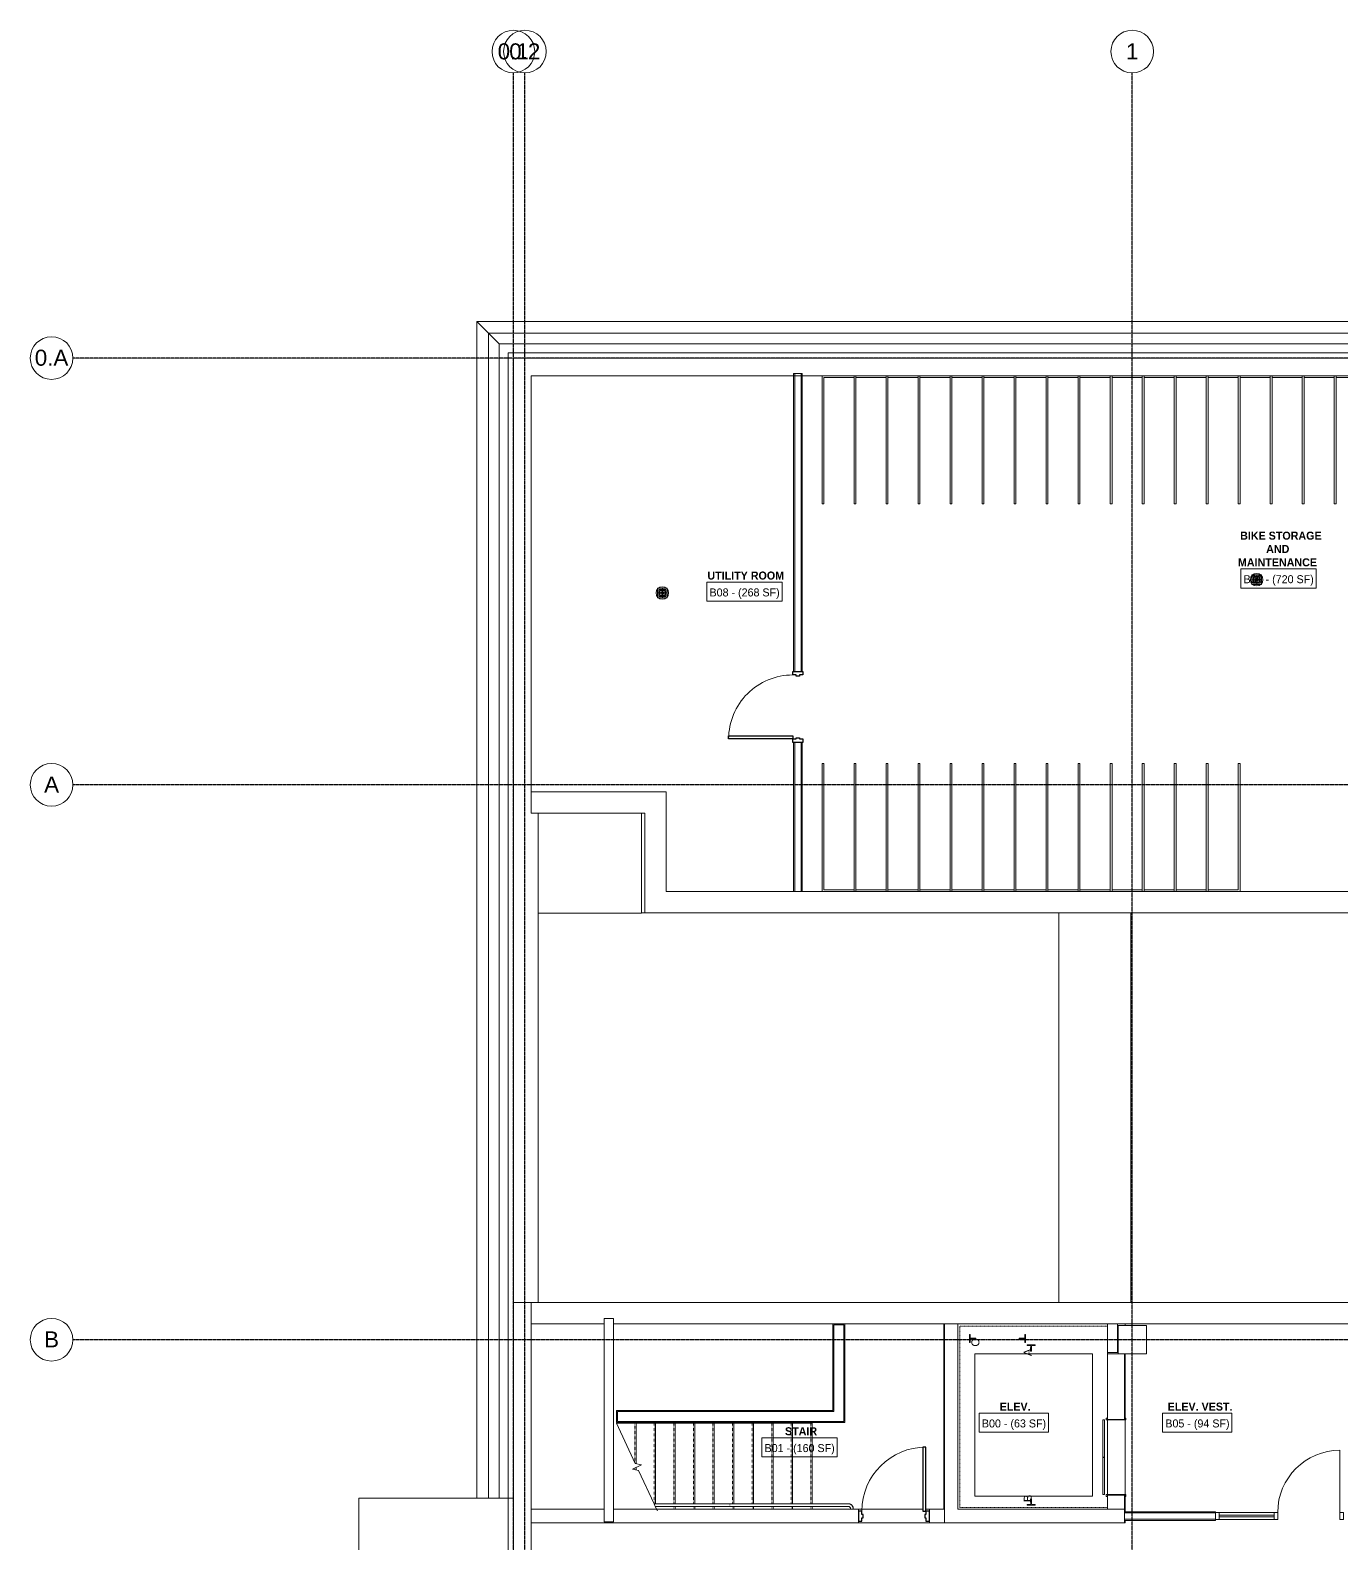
# Model space of a CAD drawing. Header units: inches. Extents: x -4101 to -1777, y 9773 to 12272.
# Drawn here: x -4101 to -3364, y 11420 to 12272 of the extents above; entities that cross this region are included whole.
import ezdxf

# ---------------------------------------------------------------- set-up
doc = ezdxf.new("R2010")
doc.units = ezdxf.units.IN
doc.header["$MEASUREMENT"] = 0
for name, pattern in [('Dash', [0.25, 0.125, -0.125]), ('Grid Line 1_2_', [0.875, 0.5, -0.125, 0.125, -0.125]), ('Overhead 1_16_', [0.101562, 0.0625, -0.039062])]:
    doc.linetypes.add(name, pattern=pattern)
for name, color, linetype, lineweight in [('0-1', 7, 'Continuous', 5), ('0-2', 8, 'Continuous', 9), ('0-3', 7, 'Continuous', 9), ('0-4', 165, 'Continuous', 5), ('A-ANNO-NOTE', 131, 'Continuous', 9), ('A-AREA-IDEN', 2, 'Continuous', 9), ('A-DETL-GENF-1', 7, 'Continuous', 9), ('A-DETL-GENF-HDLN-1', 7, 'Dash', 9), ('A-DOOR-1', 10, 'Continuous', 30), ('A-DOOR-2', 7, 'Continuous', 9), ('A-DOOR-FRAM-1', 10, 'Continuous', 30), ('A-FLOR-1', 7, 'Continuous', 9), ('A-FLOR-2', 192, 'Continuous', 9), ('A-FLOR-HRAL-1', 7, 'Continuous', 9), ('A-GENM-1', 7, 'Continuous', 9), ('A-GLAZ-CURT-1', 7, 'Continuous', 9), ('A-GLAZ-CWMG-1', 7, 'Continuous', 9), ('A-WALL-1', 250, 'Continuous', 18), ('A-WALL-2', 7, 'Continuous', 9), ('I-WALL-1', 7, 'Continuous', 9), ('P-SANR-FIXT', 6, 'Continuous', 9), ('Q-SPCQ-1', 7, 'Continuous', 9), ('S-BEAM-1', 7, 'Continuous', 9), ('S-COLS-1', 7, 'Continuous', 9), ('S-FNDN-1', 7, 'Continuous', 9), ('S-FNDN-2', 32, 'Continuous', 9), ('S-GRID-1', 1, 'Grid Line 1_2_', 30), ('S-GRID-IDEN', 1, 'Continuous', 9), ('S-GRID-IDEN-1', 147, 'Continuous', 9), ('S-STRS-1', 7, 'Continuous', 9), ('S-STRS-2', 7, 'Overhead 1_16_', 9), ('S-STRS-MBND-1', 7, 'Continuous', 9)]:
    doc.layers.add(name, color=color, linetype=linetype, lineweight=lineweight)
doc.styles.add('Arial', font='arial.ttf', dxfattribs={"height": 4.5})
doc.styles.add('Arial_1', font='arial.ttf', dxfattribs={"height": 9})
doc.styles.add('Century Gothic', font='ufonts.com_century-gothic.ttf', dxfattribs={"height": 4.5})
doc.styles.add('Century Gothic_B', font='GOTHICB.TTF', dxfattribs={"height": 4.5})

# ---------------------------------------------------------------- blocks, each defined once
blk = doc.blocks.new('Parking_Stall_Multiple - BIKE-2405911-BACKGROUND - BASEMENT')
at = {"layer": 'A-GENM-1'}
for p, q in [((72, 0), (0, 0)), ((72, -1), (72, 0)), ((1, -18), (1, -1)), ((1, -1), (72, -1)), ((72, -18), (0, -18)), ((0, -19), (72, -19)), ((72, -18), (1, -18)), ((1, -36), (1, -19)), ((1, -19), (72, -19)), ((72, -19), (72, -18)), ((72, -19), (72, -18)), ((72, -36), (0, -36)), ((0, -37), (72, -37)), ((72, -36), (1, -36)), ((1, -54), (1, -37)), ((1, -37), (72, -37)), ((72, -37), (72, -36)), ((72, -37), (72, -36)), ((72, -54), (0, -54)), ((0, -55), (72, -55)), ((72, -54), (1, -54)), ((1, -72), (1, -55)), ((1, -55), (72, -55)), ((72, -55), (72, -54)), ((72, -55), (72, -54)), ((72, -72), (0, -72)), ((0, -73), (72, -73)), ((72, -72), (1, -72)), ((1, -90), (1, -73)), ((1, -73), (72, -73)), ((72, -73), (72, -72)), ((72, -73), (72, -72)), ((72, -90), (0, -90)), ((0, -91), (72, -91)), ((72, -90), (1, -90)), ((1, -108), (1, -91)), ((1, -91), (72, -91)), ((72, -91), (72, -90)), ((72, -91), (72, -90)), ((72, -108), (0, -108)), ((0, -109), (72, -109)), ((72, -108), (1, -108)), ((1, -126), (1, -109)), ((1, -109), (72, -109)), ((72, -109), (72, -108)), ((72, -109), (72, -108)), ((72, -126), (0, -126)), ((0, -127), (72, -127)), ((72, -126), (1, -126)), ((1, -144), (1, -127)), ((1, -127), (72, -127)), ((72, -127), (72, -126)), ((72, -127), (72, -126)), ((72, -144), (0, -144)), ((72, -144), (1, -144)), ((72, -145), (72, -144)), ((72, -145), (72, -144)), ((0, -145), (72, -145)), ((1, -162), (1, -145)), ((1, -145), (72, -145)), ((72, -162), (0, -162)), ((0, -163), (72, -163)), ((72, -162), (1, -162)), ((1, -180), (1, -163)), ((1, -163), (72, -163)), ((72, -163), (72, -162)), ((72, -163), (72, -162)), ((72, -180), (0, -180)), ((0, -181), (72, -181)), ((72, -180), (1, -180)), ((1, -198), (1, -181)), ((1, -181), (72, -181)), ((72, -181), (72, -180)), ((72, -181), (72, -180)), ((72, -198), (0, -198)), ((0, -199), (72, -199)), ((72, -198), (1, -198)), ((1, -216), (1, -199)), ((1, -199), (72, -199)), ((72, -199), (72, -198)), ((72, -199), (72, -198)), ((72, -216), (0, -216)), ((0, -217), (72, -217)), ((72, -216), (1, -216)), ((1, -234), (1, -217)), ((1, -217), (72, -217)), ((72, -217), (72, -216)), ((72, -217), (72, -216)), ((0, -235), (72, -235)), ((72, -234), (1, -234)), ((72, -235), (72, -234))]:
    blk.add_line(p, q, dxfattribs=at)
blk = doc.blocks.new('HOLLOW METAL - HM - METAL LEAF - 3-0 x 7-0-2191987-BACKGROUND - BASEMENT')
at = {"layer": 'A-DOOR-1'}
for p, q in [((16.25, -3.1875), (18, -3.1875)), ((16.25, -39.1875), (16.25, -3.1875)), ((18, -3.1875), (18, -39.1875)), ((18, -39.1875), (16.25, -39.1875))]:
    blk.add_line(p, q, dxfattribs=at)
at = {"layer": 'A-DOOR-2'}
blk.add_arc((18, -3.1875), 36, 180, 270, dxfattribs=at)
at = {"layer": 'A-DOOR-FRAM-1'}
for p, q in [((-20, 2.5625), (-18, 2.5625)), ((-20, -3.1875), (-20, 2.5625)), ((-18, 2.5625), (-18, 0.625)), ((-18, 0.625), (-17.375, 0.625)), ((-17.375, 0.625), (-17.375, -1.25)), ((17.375, 0.625), (18, 0.625)), ((17.375, -1.25), (17.375, 0.625)), ((18, 2.5625), (20, 2.5625)), ((18, 0.625), (18, 2.5625)), ((20, 2.5625), (20, -3.1875)), ((-18, -3.1875), (-20, -3.1875)), ((-18, -1.25), (-18, -3.1875)), ((-17.375, -1.25), (-18, -1.25)), ((18, -1.25), (17.375, -1.25)), ((18, -3.1875), (18, -1.25)), ((20, -3.1875), (18, -3.1875))]:
    blk.add_line(p, q, dxfattribs=at)
blk = doc.blocks.new('Parking_Stall_Multiple - BIKE-2409273-BACKGROUND - BASEMENT')
at = {"layer": 'A-GENM-1'}
for p, q in [((72, 343), (0, 343)), ((1, 325), (1, 342)), ((1, 342), (72, 342)), ((72, 342), (72, 343)), ((72, 325), (0, 325)), ((0, 324), (72, 324)), ((72, 325), (1, 325)), ((1, 307), (1, 324)), ((1, 324), (72, 324)), ((72, 324), (72, 325)), ((72, 324), (72, 325)), ((72, 307), (0, 307)), ((72, 307), (1, 307)), ((72, 306), (72, 307)), ((72, 306), (72, 307)), ((0, 306), (72, 306)), ((1, 289), (1, 306)), ((1, 306), (72, 306)), ((72, 289), (0, 289)), ((0, 288), (72, 288)), ((72, 289), (1, 289)), ((1, 271), (1, 288)), ((1, 288), (72, 288)), ((72, 288), (72, 289)), ((72, 288), (72, 289)), ((72, 271), (0, 271)), ((0, 270), (72, 270)), ((72, 271), (1, 271)), ((1, 253), (1, 270)), ((1, 270), (72, 270)), ((72, 270), (72, 271)), ((72, 270), (72, 271)), ((72, 253), (0, 253)), ((0, 252), (72, 252)), ((72, 253), (1, 253)), ((1, 235), (1, 252)), ((1, 252), (72, 252)), ((72, 252), (72, 253)), ((72, 252), (72, 253)), ((72, 235), (0, 235)), ((0, 234), (72, 234)), ((72, 235), (1, 235)), ((1, 217), (1, 234)), ((1, 234), (72, 234)), ((72, 234), (72, 235)), ((72, 234), (72, 235)), ((72, 217), (0, 217)), ((0, 216), (72, 216)), ((72, 217), (1, 217)), ((1, 199), (1, 216)), ((1, 216), (72, 216)), ((72, 216), (72, 217)), ((72, 216), (72, 217)), ((72, 199), (0, 199)), ((0, 198), (72, 198)), ((72, 199), (1, 199)), ((1, 181), (1, 198)), ((1, 198), (72, 198)), ((72, 198), (72, 199)), ((72, 198), (72, 199)), ((72, 181), (0, 181)), ((0, 180), (72, 180)), ((72, 181), (1, 181)), ((1, 163), (1, 180)), ((1, 180), (72, 180)), ((72, 180), (72, 181)), ((72, 180), (72, 181)), ((72, 163), (0, 163)), ((0, 162), (72, 162)), ((72, 163), (1, 163)), ((1, 145), (1, 162)), ((1, 162), (72, 162)), ((72, 162), (72, 163)), ((72, 162), (72, 163)), ((72, 145), (0, 145)), ((72, 145), (1, 145)), ((72, 144), (72, 145)), ((72, 144), (72, 145)), ((0, 144), (72, 144)), ((1, 127), (1, 144)), ((1, 144), (72, 144)), ((72, 127), (0, 127)), ((0, 126), (72, 126)), ((72, 127), (1, 127)), ((1, 109), (1, 126)), ((1, 126), (72, 126)), ((72, 126), (72, 127)), ((72, 126), (72, 127)), ((72, 109), (0, 109)), ((0, 108), (72, 108)), ((72, 109), (1, 109)), ((1, 91), (1, 108)), ((1, 108), (72, 108)), ((72, 108), (72, 109)), ((72, 108), (72, 109)), ((72, 91), (0, 91)), ((0, 90), (72, 90)), ((72, 91), (1, 91)), ((1, 73), (1, 90)), ((1, 90), (72, 90)), ((72, 90), (72, 91)), ((72, 90), (72, 91)), ((72, 73), (0, 73)), ((0, 72), (72, 72)), ((72, 73), (1, 73)), ((1, 55), (1, 72)), ((1, 72), (72, 72)), ((72, 72), (72, 73)), ((72, 72), (72, 73)), ((72, 55), (0, 55)), ((0, 54), (72, 54)), ((72, 55), (1, 55)), ((1, 37), (1, 54)), ((1, 54), (72, 54)), ((72, 54), (72, 55)), ((72, 54), (72, 55)), ((72, 37), (0, 37)), ((0, 36), (72, 36)), ((72, 37), (1, 37)), ((1, 19), (1, 36)), ((1, 36), (72, 36)), ((72, 36), (72, 37)), ((72, 36), (72, 37)), ((72, 19), (0, 19)), ((0, 18), (72, 18)), ((72, 19), (1, 19)), ((1, 1), (1, 18)), ((1, 18), (72, 18)), ((72, 18), (72, 19)), ((72, 18), (72, 19)), ((72, 1), (1, 1)), ((72, 0), (72, 1)), ((0, 0), (72, 0))]:
    blk.add_line(p, q, dxfattribs=at)
blk = doc.blocks.new('System Panel - Glazed - 1HR-2359082-BACKGROUND - BASEMENT')
at = {"layer": 'A-GLAZ-CURT-1'}
for p, q in [((15.5, 0.5), (-15.5, 0.5)), ((-15.5, 0.5), (-15.5, -0.5)), ((15.5, -0.5), (15.5, 0.5)), ((-15.5, -0.5), (15.5, -0.5))]:
    blk.add_line(p, q, dxfattribs=at)
blk = doc.blocks.new('Rectangular Mullion - 2_ x 4_ - INTERIOR - 1HR RATED-2359107-BACKGROUND - BASEMENT')
at = {"layer": 'A-GLAZ-CWMG-1'}
for p, q in [((-2, 2), (0, 2)), ((-2, -2), (-2, 2)), ((0, 2), (0, -2)), ((0, -2), (-2, -2))]:
    blk.add_line(p, q, dxfattribs=at)
blk = doc.blocks.new('Rectangular Mullion - 2_ x 4_ - INTERIOR - 1HR RATED-2359084-BACKGROUND - BASEMENT')
at = {"layer": 'A-GLAZ-CWMG-1'}
for p, q in [((0, 2), (-2, 2)), ((-2, 2), (-2, -2)), ((0, -2), (0, 2)), ((-2, -2), (0, -2))]:
    blk.add_line(p, q, dxfattribs=at)
blk = doc.blocks.new('STOREFRONT DOOR - ALUM_ STILE W_ GLASS INSET - 1HR-2388335-BACKGROUND - BASEMENT')
at = {"layer": 'A-DOOR-2'}
blk.add_line((-17.5, -2), (-17.5, -37), dxfattribs=at)
blk.add_arc((-17.5, -2), 35, 270, 360, dxfattribs=at)
blk = doc.blocks.new('Rectangular Mullion - 2_ x 4_ - INTERIOR - 1HR RATED-2359079-BACKGROUND - BASEMENT')
at = {"layer": 'A-GLAZ-CWMG-1'}
for p, q in [((-1, 2), (1, 2)), ((-1, -2), (-1, 2)), ((1, 2), (1, -2)), ((1, -2), (-1, -2))]:
    blk.add_line(p, q, dxfattribs=at)
blk = doc.blocks.new('Rectangular Mullion - 2_ x 4_ - INTERIOR - 1HR RATED-2359081-BACKGROUND - BASEMENT')
at = {"layer": 'A-GLAZ-CWMG-1'}
for p, q in [((-3401.54, 11438), (-3432.54, 11438)), ((-3401.54, 11434), (-3432.54, 11434))]:
    blk.add_line(p, q, dxfattribs=at)
blk = doc.blocks.new('CTR - 1st Phase - Common Walls_rvt-1-BACKGROUND - BASEMENT')
at = {"layer": 'A-WALL-1'}
for p, q in [((-3671.14, 11910.99), (-3671.14, 12078.59)), ((-3667.51, 11910.99), (-3667.51, 12078.59)), ((-3671.14, 11787.19), (-3671.14, 11870.99)), ((-3667.51, 11787.19), (-3667.51, 11870.99)), ((-3434.54, 11437.81), (-3485.7, 11437.81)), ((-3434.54, 11434.19), (-3485.7, 11434.19))]:
    blk.add_line(p, q, dxfattribs=at)
at = {"layer": 'I-WALL-1'}
for p, q in [((-3671.76, 12078.59), (-3671.76, 11910.99)), ((-3666.89, 12078.59), (-3671.76, 12078.59)), ((-3666.89, 11910.99), (-3666.89, 12078.59)), ((-3671.76, 11870.99), (-3671.76, 11787.19)), ((-3666.89, 11787.19), (-3666.89, 11870.99)), ((-3671.76, 11787.19), (-3666.89, 11787.19)), ((-3434.54, 11438.44), (-3485.7, 11438.44)), ((-3485.7, 11438.44), (-3485.7, 11433.56)), ((-3434.54, 11433.56), (-3434.54, 11438.44)), ((-3485.7, 11433.56), (-3434.54, 11433.56))]:
    blk.add_line(p, q, dxfattribs=at)
at = {"layer": '0-2'}
for name, p, rotation in [('Parking_Stall_Multiple - BIKE-2409273-BACKGROUND - BASEMENT', (-3655.71, 12077.19), 269.9999999999967), ('HOLLOW METAL - HM - METAL LEAF - 3-0 x 7-0-2191987-BACKGROUND - BASEMENT', (-3669.07, 11890.99), 270), ('Parking_Stall_Multiple - BIKE-2405911-BACKGROUND - BASEMENT', (-3655.71, 11787.19), 90.0000000000033), ('STOREFRONT DOOR - ALUM_ STILE W_ GLASS INSET - 1HR-2388335-BACKGROUND - BASEMENT', (-3382.04, 11436), 180), ('Rectangular Mullion - 2_ x 4_ - INTERIOR - 1HR RATED-2359084-BACKGROUND - BASEMENT', (-3434.54, 11436), 180)]:
    blk.add_blockref(name, p, dxfattribs=dict(at, rotation=rotation))
for name, p in [('Rectangular Mullion - 2_ x 4_ - INTERIOR - 1HR RATED-2359081-BACKGROUND - BASEMENT', (0, 0)), ('System Panel - Glazed - 1HR-2359082-BACKGROUND - BASEMENT', (-3417.04, 11436))]:
    blk.add_blockref(name, p, dxfattribs=at)
at = {"layer": '0-2', "extrusion": (0, 0, -1), "rotation": 180}
for name, p in [('Rectangular Mullion - 2_ x 4_ - INTERIOR - 1HR RATED-2359079-BACKGROUND - BASEMENT', (3400.54, 11436)), ('Rectangular Mullion - 2_ x 4_ - INTERIOR - 1HR RATED-2359107-BACKGROUND - BASEMENT', (3362.54, 11436))]:
    blk.add_blockref(name, p, dxfattribs=at)
blk = doc.blocks.new('Top Rail Type - Top Rail_Internal_-2658758-BACKGROUND - BASEMENT')
at = {"layer": 'A-FLOR-HRAL-1'}
for p, q in [((-3651.46, 11442.94), (-3709.05, 11442.94)), ((-3709.05, 11441.44), (-3651.46, 11441.44)), ((-3640.95, 11442.94), (-3650, 11442.94)), ((-3650, 11441.44), (-3640.95, 11441.44)), ((-3639.7, 11440.19), (-3639.7, 11439.81)), ((-3638.2, 11439.81), (-3638.2, 11440.19))]:
    blk.add_line(p, q, dxfattribs=at)
at = {"layer": 'A-FLOR-HRAL-1', "flags": 128}
for points in [[(-3707.65, 11442.08), (-3707.65, 11442.11), (-3707.65, 11442.27), (-3707.65, 11442.3)], [(-3651.46, 11442.94), (-3651.37, 11442.94), (-3651.27, 11442.94), (-3651.17, 11442.94), (-3651.07, 11442.94), (-3650.97, 11442.94), (-3650.86, 11442.94), (-3650.76, 11442.94), (-3650.65, 11442.94), (-3650.55, 11442.94), (-3650.44, 11442.94), (-3650.33, 11442.94), (-3650.22, 11442.94), (-3650.11, 11442.94), (-3650, 11442.94), (-3650, 11442.94)], [(-3650, 11441.44), (-3650.11, 11441.44), (-3650.22, 11441.44), (-3650.33, 11441.44), (-3650.44, 11441.44), (-3650.54, 11441.44), (-3650.65, 11441.44), (-3650.76, 11441.44), (-3650.86, 11441.44), (-3650.97, 11441.44), (-3651.07, 11441.44), (-3651.17, 11441.44), (-3651.27, 11441.44), (-3651.36, 11441.44), (-3651.46, 11441.44), (-3651.46, 11441.44)], [(-3638.2, 11440.19), (-3638.2, 11440.3), (-3638.21, 11440.41), (-3638.22, 11440.52), (-3638.23, 11440.63), (-3638.25, 11440.74), (-3638.28, 11440.84), (-3638.31, 11440.95), (-3638.34, 11441.05), (-3638.38, 11441.16), (-3638.42, 11441.26), (-3638.46, 11441.36), (-3638.51, 11441.46), (-3638.56, 11441.56), (-3638.62, 11441.65), (-3638.68, 11441.74), (-3638.74, 11441.83), (-3638.81, 11441.92), (-3638.88, 11442), (-3638.96, 11442.08), (-3639.03, 11442.16), (-3639.11, 11442.24), (-3639.2, 11442.31), (-3639.28, 11442.38), (-3639.37, 11442.44), (-3639.46, 11442.5), (-3639.56, 11442.56), (-3639.65, 11442.61), (-3639.75, 11442.66), (-3639.85, 11442.71), (-3639.95, 11442.75), (-3640.06, 11442.79), (-3640.16, 11442.82), (-3640.27, 11442.85), (-3640.37, 11442.88), (-3640.48, 11442.9), (-3640.59, 11442.92), (-3640.7, 11442.93), (-3640.81, 11442.94), (-3640.92, 11442.94), (-3640.95, 11442.94)], [(-3640.95, 11441.44), (-3640.9, 11441.44), (-3640.85, 11441.44), (-3640.8, 11441.43), (-3640.75, 11441.42), (-3640.7, 11441.41), (-3640.65, 11441.4), (-3640.6, 11441.39), (-3640.56, 11441.38), (-3640.51, 11441.36), (-3640.46, 11441.34), (-3640.42, 11441.32), (-3640.37, 11441.3), (-3640.33, 11441.27), (-3640.28, 11441.25), (-3640.24, 11441.22), (-3640.2, 11441.19), (-3640.16, 11441.16), (-3640.12, 11441.13), (-3640.09, 11441.1), (-3640.05, 11441.06), (-3640.02, 11441.02), (-3639.99, 11440.99), (-3639.95, 11440.95), (-3639.92, 11440.91), (-3639.9, 11440.86), (-3639.87, 11440.82), (-3639.85, 11440.78), (-3639.82, 11440.73), (-3639.8, 11440.69), (-3639.78, 11440.64), (-3639.77, 11440.6), (-3639.75, 11440.55), (-3639.74, 11440.5), (-3639.73, 11440.45), (-3639.72, 11440.4), (-3639.71, 11440.35), (-3639.7, 11440.3), (-3639.7, 11440.25), (-3639.7, 11440.2), (-3639.7, 11440.19)]]:
    blk.add_lwpolyline(points, dxfattribs=at)
blk = doc.blocks.new('Top Rail Type - Top Rail_Internal_-V11-BACKGROUND - BASEMENT')
at = {"layer": 'A-FLOR-HRAL-1'}
for p, q in [((-3750.2, 11442.94), (-3749.5, 11441.44)), ((-3651.06, 11442.94), (-3750.2, 11442.94)), ((-3651.06, 11441.44), (-3749.5, 11441.44)), ((-3650, 11442.94), (-3651.06, 11442.94)), ((-3650, 11441.44), (-3651.06, 11441.44)), ((-3640.95, 11442.94), (-3650, 11442.94)), ((-3640.95, 11441.44), (-3650, 11441.44)), ((-3639.7, 11439.81), (-3639.7, 11440.19)), ((-3638.2, 11439.81), (-3638.2, 11440.19))]:
    blk.add_line(p, q, dxfattribs=at)
for radius in [2.75, 1.25]:
    blk.add_arc((-3640.95, 11440.19), radius, 0, 90, dxfattribs=at)
blk = doc.blocks.new('LVL-Laminated Veneer Lumber - LVL 5_25_ X 14_ - AT CMU-2839403-BACKGROUND - BASEMENT')
at = {"layer": 'S-BEAM-1'}
for p, q in [((-57.1875, -2.625), (-57.1875, 2.625)), ((57.1875, 2.625), (-57.1875, 2.625)), ((57.1875, 2.625), (57.1875, -2.625)), ((-57.1875, -2.625), (57.1875, -2.625))]:
    blk.add_line(p, q, dxfattribs=at)
blk = doc.blocks.new('EcoSpace Simplex Elevator Template - EcoSpace - 111241-2828890-BACKGROUND - BASEMENT')
at = {"layer": 'A-DETL-GENF-1'}
for p, q in [((-44.8, -40.75), (-44.8, -41.5)), ((-43.8, -40.75), (-44.8, -40.75)), ((-44.8, -41.5), (-44.05, -41.5)), ((-44.05, -41.5), (-44.05, -51.12)), ((-43.8, -39.87), (-43.8, -38.87)), ((-43.8, -38.87), (-22.92, -38.87)), ((-22.92, -39.87), (-43.8, -39.87)), ((-43.8, -51.87), (-43.8, -40.75)), ((-22.92, -38.87), (-22.92, -39.87)), ((-22.67, -39.87), (-22.67, -38.87)), ((-22.67, -38.87), (-1.79, -38.87)), ((-1.79, -39.87), (-22.67, -39.87)), ((-1.79, -38.87), (-1.79, -39.87)), ((-1.79, -40.75), (-0.79, -40.75)), ((-1.79, -51.87), (-1.79, -40.75)), ((-1.54, -41.5), (-1.54, -51.12)), ((-0.79, -41.5), (-1.54, -41.5)), ((-0.79, -40.75), (-0.79, -41.5)), ((-44.8, -51.12), (-44.8, -51.87)), ((-44.05, -51.12), (-44.8, -51.12)), ((-44.8, -51.87), (-43.8, -51.87)), ((-0.79, -51.87), (-1.79, -51.87)), ((-1.54, -51.12), (-0.79, -51.12)), ((-0.79, -51.12), (-0.79, -51.87))]:
    blk.add_line(p, q, dxfattribs=at)
at = {"layer": 'A-DETL-GENF-HDLN-1'}
for p, q in [((-51, -41.5), (-51, 41.5)), ((-51, 41.5), (51, 41.5)), ((51, 41.5), (51, -41.5)), ((-43.8, -41.5), (-51, -41.5)), ((51, -41.5), (-1.79, -41.5))]:
    blk.add_line(p, q, dxfattribs=at)
at = {"layer": 'Q-SPCQ-1'}
for p, q in [((46.22, 36.02), (41.69, 36.02)), ((41.69, 36.02), (41.69, 35.82)), ((41.77, 35.73), (43.57, 35.58)), ((43.67, 34.44), (43.67, 32.52)), ((43.78, 35.35), (43.78, 34.54)), ((44.14, 34.54), (44.14, 35.35)), ((44.24, 32.52), (44.24, 34.44)), ((44.34, 35.58), (46.14, 35.73)), ((46.22, 35.82), (46.22, 36.02)), ((-44.63, -33.09), (-44.63, 33.09)), ((-44.63, 33.09), (35.37, 33.09)), ((35.37, 33.09), (-44.63, 33.09)), ((-44.63, 33.09), (-44.63, -33.09)), ((35.37, 33.09), (35.37, -33.09)), ((35.37, -33.09), (35.37, 33.09)), ((43.67, 32.52), (44.24, 32.52)), ((-49.66, 3.64), (-49.66, -0.89)), ((-49.46, 3.64), (-49.66, 3.64)), ((-49.21, 1.77), (-49.37, 3.56)), ((-49.37, -0.8), (-49.21, 0.99)), ((-48.18, 1.56), (-48.99, 1.56)), ((-48.99, 1.2), (-48.18, 1.2)), ((-46.16, 1.66), (-48.08, 1.66)), ((-48.08, 1.09), (-46.16, 1.09)), ((-46.16, 1.09), (-46.16, 1.66)), ((38.83, 1.66), (36.91, 1.66)), ((36.91, 1.66), (36.91, 1.09)), ((36.91, 1.09), (38.83, 1.09)), ((39.74, 1.56), (38.93, 1.56)), ((38.93, 1.2), (39.74, 1.2)), ((40.12, 3.56), (39.97, 1.77)), ((39.97, 0.99), (40.12, -0.8)), ((40.41, 3.64), (40.21, 3.64)), ((40.41, -0.89), (40.41, 3.64)), ((41.69, 4.73), (41.69, 4.53)), ((41.69, 4.53), (46.22, 4.53)), ((43.57, 4.98), (41.77, 4.82)), ((44.24, 8.03), (43.67, 8.03)), ((43.67, 8.03), (43.67, 6.11)), ((43.78, 6.01), (43.78, 5.2)), ((44.14, 5.2), (44.14, 6.01)), ((44.24, 6.11), (44.24, 8.03)), ((46.14, 4.82), (44.34, 4.98)), ((46.22, 4.53), (46.22, 4.73)), ((-49.66, -0.89), (-49.46, -0.89)), ((40.21, -0.89), (40.41, -0.89)), ((35.37, -33.09), (-44.63, -33.09)), ((-44.63, -33.09), (35.37, -33.09))]:
    blk.add_line(p, q, dxfattribs=at)
for centre, radius, start, end in [((41.78, 35.82), 0.0906, 180, 265), ((41.78, 35.82), 0.0906, 180, 265), ((43.55, 35.35), 0.227, 0, 85), ((43.55, 35.35), 0.227, 0, 85), ((43.67, 34.54), 0.104, 270, 0), ((43.67, 34.54), 0.104, 270, 0), ((44.36, 35.35), 0.227, 95, 180), ((44.36, 35.35), 0.227, 95, 180), ((44.24, 34.54), 0.104, 180, 270), ((44.24, 34.54), 0.104, 180, 270), ((46.13, 35.82), 0.0906, 275, 0), ((46.13, 35.82), 0.0906, 275, 0), ((-49.46, 3.55), 0.0906, 5, 90), ((-49.46, 3.55), 0.0906, 5, 90), ((-48.99, 1.79), 0.227, 185, 270), ((-48.99, 1.79), 0.227, 185, 270), ((-48.99, 0.97), 0.227, 90, 175), ((-48.99, 0.97), 0.227, 90, 175), ((-48.18, 1.66), 0.104, 270, 0), ((-48.18, 1.66), 0.104, 270, 0), ((-48.18, 1.09), 0.104, 0, 90), ((-48.18, 1.09), 0.104, 0, 90), ((38.93, 1.66), 0.104, 180, 270), ((38.93, 1.66), 0.104, 180, 270), ((38.93, 1.09), 0.104, 90, 180), ((38.93, 1.09), 0.104, 90, 180), ((39.74, 1.79), 0.227, 270, 355), ((39.74, 1.79), 0.227, 270, 355), ((39.74, 0.97), 0.227, 5, 90), ((39.74, 0.97), 0.227, 5, 90), ((40.21, 3.55), 0.0906, 90, 175), ((40.21, 3.55), 0.0906, 90, 175), ((41.78, 4.73), 0.0906, 95, 180), ((41.78, 4.73), 0.0906, 95, 180), ((43.55, 5.2), 0.227, 275, 360), ((43.55, 5.2), 0.227, 275, 0), ((43.67, 6.01), 0.104, 0, 90), ((43.67, 6.01), 0.104, 0, 90), ((44.24, 6.01), 0.104, 90, 180), ((44.24, 6.01), 0.104, 90, 180), ((44.36, 5.2), 0.227, 180, 265), ((44.36, 5.2), 0.227, 180, 265), ((46.13, 4.73), 0.0906, 0, 85), ((46.13, 4.73), 0.0906, 360, 85), ((-49.46, -0.8), 0.0906, 270, 355), ((-49.46, -0.8), 0.0906, 270, 355), ((40.21, -0.8), 0.0906, 185, 270), ((40.21, -0.8), 0.0906, 185, 270)]:
    blk.add_arc(centre, radius, start, end, dxfattribs=at)
blk = doc.blocks.new('CTR - 1st Phase -Stairs _ Elevators_rvt-1-BACKGROUND - BASEMENT')
at = {"layer": 'A-WALL-1'}
for p, q in [((-3643.57, 11543.56), (-3649.07, 11543.56)), ((-3649.07, 11543.56), (-3649.07, 11494.75)), ((-3643.57, 11543.56), (-3643.57, 11489.25)), ((-3770.7, 11494.75), (-3770.7, 11489.25)), ((-3649.7, 11494.75), (-3770.7, 11494.75)), ((-3649.7, 11489.25), (-3770.7, 11489.25)), ((-3649.07, 11494.75), (-3649.7, 11494.75)), ((-3649.07, 11489.25), (-3649.7, 11489.25)), ((-3643.57, 11489.25), (-3649.07, 11489.25))]:
    blk.add_line(p, q, dxfattribs=at)
at = {"layer": 'I-WALL-1'}
for p, q in [((-3649.07, 11544.19), (-3649.7, 11544.19)), ((-3649.7, 11544.19), (-3649.7, 11495.38)), ((-3643.57, 11544.19), (-3649.07, 11544.19)), ((-3642.95, 11544.19), (-3643.57, 11544.19)), ((-3642.95, 11488.63), (-3642.95, 11544.19)), ((-3649.7, 11495.38), (-3771.32, 11495.38)), ((-3771.32, 11495.38), (-3771.32, 11494.75)), ((-3771.32, 11494.75), (-3771.32, 11489.25)), ((-3771.32, 11489.25), (-3771.32, 11488.63)), ((-3771.32, 11488.63), (-3649.7, 11488.63)), ((-3649.7, 11488.63), (-3643.57, 11488.63)), ((-3643.57, 11488.63), (-3642.95, 11488.63))]:
    blk.add_line(p, q, dxfattribs=at)
at = {"layer": 'S-FNDN-1'}
for p, q in [((-3495.32, 11527.19), (-3495.32, 11490.32)), ((-3485.7, 11527.19), (-3495.32, 11527.19)), ((-3485.7, 11490.32), (-3485.7, 11527.19)), ((-3495.32, 11490.32), (-3485.7, 11490.32)), ((-3495.32, 11447.81), (-3495.32, 11439.81)), ((-3485.7, 11447.81), (-3495.32, 11447.81)), ((-3485.7, 11439.81), (-3485.7, 11447.81)), ((-3495.32, 11439.81), (-3485.7, 11439.81))]:
    blk.add_line(p, q, dxfattribs=at)
at = {"layer": 'S-STRS-1'}
for p, q in [((-3760.32, 11488.24), (-3771.32, 11488.24)), ((-3749.32, 11488.24), (-3760.32, 11488.24)), ((-3760.32, 11465.54), (-3760.32, 11488.24)), ((-3738.32, 11488.24), (-3749.32, 11488.24)), ((-3749.32, 11442.94), (-3749.32, 11488.24)), ((-3727.32, 11488.24), (-3738.32, 11488.24)), ((-3738.32, 11442.94), (-3738.32, 11488.24)), ((-3716.32, 11488.24), (-3727.32, 11488.24)), ((-3727.32, 11442.94), (-3727.32, 11488.24)), ((-3705.32, 11488.24), (-3716.32, 11488.24)), ((-3716.32, 11442.94), (-3716.32, 11488.24)), ((-3694.32, 11488.24), (-3705.32, 11488.24)), ((-3705.32, 11442.94), (-3705.32, 11488.24)), ((-3683.32, 11488.24), (-3694.32, 11488.24)), ((-3694.32, 11442.94), (-3694.32, 11488.24)), ((-3672.32, 11488.24), (-3683.32, 11488.24)), ((-3683.32, 11442.94), (-3683.32, 11488.24)), ((-3661.32, 11488.24), (-3672.32, 11488.24)), ((-3672.32, 11442.94), (-3672.32, 11488.24)), ((-3661.32, 11442.94), (-3661.32, 11488.24)), ((-3760.32, 11461.92), (-3760.32, 11463.39)), ((-3749.32, 11441.06), (-3749.32, 11441.44)), ((-3738.32, 11439.81), (-3738.32, 11441.44)), ((-3727.32, 11439.81), (-3727.32, 11441.44)), ((-3716.32, 11439.81), (-3716.32, 11441.44)), ((-3705.32, 11439.81), (-3705.32, 11441.44)), ((-3694.32, 11439.81), (-3694.32, 11441.44)), ((-3683.32, 11439.81), (-3683.32, 11441.44)), ((-3672.32, 11439.81), (-3672.32, 11441.44)), ((-3661.32, 11439.81), (-3661.32, 11441.44))]:
    blk.add_line(p, q, dxfattribs=at)
at = {"layer": 'S-STRS-2'}
for p, q in [((-3761.07, 11466.26), (-3761.07, 11488.24)), ((-3750.07, 11442.94), (-3750.07, 11488.24)), ((-3739.07, 11442.94), (-3739.07, 11488.24)), ((-3728.07, 11442.94), (-3728.07, 11488.24)), ((-3717.07, 11442.94), (-3717.07, 11488.24)), ((-3706.07, 11442.94), (-3706.07, 11488.24)), ((-3695.07, 11442.94), (-3695.07, 11488.24)), ((-3684.07, 11442.94), (-3684.07, 11488.24)), ((-3673.07, 11442.94), (-3673.07, 11488.24)), ((-3662.07, 11442.94), (-3662.07, 11488.24)), ((-3761.07, 11462.11), (-3761.07, 11463.04)), ((-3739.07, 11439.81), (-3739.07, 11441.44)), ((-3728.07, 11439.81), (-3728.07, 11441.44)), ((-3717.07, 11439.81), (-3717.07, 11441.44)), ((-3706.07, 11439.81), (-3706.07, 11441.44)), ((-3695.07, 11439.81), (-3695.07, 11441.44)), ((-3684.07, 11439.81), (-3684.07, 11441.44)), ((-3673.07, 11439.81), (-3673.07, 11441.44)), ((-3662.07, 11439.81), (-3662.07, 11441.44))]:
    blk.add_line(p, q, dxfattribs=at)
at = {"layer": 'S-STRS-MBND-1'}
for p, q in [((-3771.32, 11488.24), (-3760.79, 11465.65)), ((-3757.29, 11464.8), (-3762.39, 11462.43)), ((-3760.79, 11465.65), (-3757.29, 11464.8)), ((-3762.39, 11462.43), (-3758.89, 11461.58)), ((-3758.89, 11461.58), (-3750.2, 11442.94)), ((-3749.5, 11441.44), (-3748.36, 11438.99))]:
    blk.add_line(p, q, dxfattribs=at)
at = {"layer": '0-3'}
for name, p, rotation in [('LVL-Laminated Veneer Lumber - LVL 5_25_ X 14_ - AT CMU-2839403-BACKGROUND - BASEMENT', (-3775.7, 11489.98), 269.9999999999997), ('EcoSpace Simplex Elevator Template - EcoSpace - 111241-2828890-BACKGROUND - BASEMENT', (-3536.82, 11491.86), 89.99999999999991)]:
    blk.add_blockref(name, p, dxfattribs=dict(at, rotation=rotation))
for name in ['Top Rail Type - Top Rail_Internal_-V11-BACKGROUND - BASEMENT', 'Top Rail Type - Top Rail_Internal_-2658758-BACKGROUND - BASEMENT']:
    blk.add_blockref(name, (0, 0), dxfattribs=at)
at = {"layer": 'A-ANNO-NOTE', "char_height": 4.5, "attachment_point": 1, "rotation": 90, "style": 'Arial'}
for s, insert, width in [('C', (-3571.79, 11531.29), 5.6055), ('A', (-3542.34, 11525.94), 5.151), ('B', (-3542.33, 11443.87), 5.151)]:
    blk.add_mtext(s, dxfattribs=dict(at, insert=insert, width=width))
blk = doc.blocks.new('Floors 1 - Floors 1-1684033-BACKGROUND - BASEMENT')
at = {"layer": 'A-FLOR-1'}
for p, q in [((-3757.32, 11774.99), (-3815.32, 11774.99)), ((-3815.32, 11774.99), (-3815.32, 11556.19)), ((-3522.64, 11775.19), (-3757.32, 11775.19)), ((-3757.32, 11775.19), (-3757.32, 11774.99)), ((-3522.64, 11556.19), (-3522.64, 11775.19)), ((-3815.32, 11556.19), (-3522.64, 11556.19))]:
    blk.add_line(p, q, dxfattribs=at)
blk = doc.blocks.new('Floors 2 - Floors 1-1909747-BACKGROUND - BASEMENT')
at = {"layer": 'A-FLOR-1'}
for p, q in [((-3757.32, 11831.19), (-3815.32, 11831.19)), ((-3815.32, 11831.19), (-3815.32, 11774.99)), ((-3757.32, 11775.19), (-3757.32, 11831.19)), ((-3815.32, 11774.99), (-3757.32, 11774.99)), ((-3757.32, 11774.99), (-3757.32, 11775.19))]:
    blk.add_line(p, q, dxfattribs=at)
blk = doc.blocks.new('HOLLOW METAL1 - STAIR DOOR 3-0 x 7-0-2174402-BACKGROUND - BASEMENT')
at = {"layer": 'A-DOOR-1'}
for p, q in [((18, 39.0625), (16.25, 39.0625)), ((16.25, 39.0625), (16.25, 3.0625)), ((18, 3.0625), (18, 39.0625)), ((16.25, 3.0625), (18, 3.0625))]:
    blk.add_line(p, q, dxfattribs=at)
at = {"layer": 'A-DOOR-2'}
blk.add_arc((18, 3.0625), 36, 90, 180, dxfattribs=at)
at = {"layer": 'A-DOOR-FRAM-1'}
for p, q in [((-18, 3.0625), (-20, 3.0625)), ((-20, 3.0625), (-20, -2.6875)), ((-18, 1.125), (-18, 3.0625)), ((-17.375, 1.125), (-18, 1.125)), ((-17.375, -0.75), (-17.375, 1.125)), ((18, 1.125), (17.375, 1.125)), ((17.375, 1.125), (17.375, -0.75)), ((18, 3.0625), (18, 1.125)), ((20, 3.0625), (18, 3.0625)), ((20, -2.6875), (20, 3.0625)), ((-20, -2.6875), (-18, -2.6875)), ((-18, -2.6875), (-18, -0.75)), ((-18, -0.75), (-17.375, -0.75)), ((17.375, -0.75), (18, -0.75)), ((18, -0.75), (18, -2.6875)), ((18, -2.6875), (20, -2.6875))]:
    blk.add_line(p, q, dxfattribs=at)
blk = doc.blocks.new('Grid - Grid Head - Circle-1738874-BACKGROUND - BASEMENT')
at = {"layer": 'S-GRID-IDEN-1'}
for start, end in [(360, 180), (180, 360)]:
    blk.add_arc((0, 0), 0.25, start, end, dxfattribs=at)
blk = doc.blocks.new('CTR - 1st Phase - Structure_rvt-1-BACKGROUND - BASEMENT')
at = {"layer": 'A-FLOR-1'}
for p, q in [((-3522.64, 11775.19), (-3522.64, 11556.19)), ((-3482.21, 11775.19), (-3522.64, 11775.19)), ((-3482.21, 11556.19), (-3482.21, 11775.19)), ((-3522.64, 11556.19), (-3482.21, 11556.19))]:
    blk.add_line(p, q, dxfattribs=at)
at = {"layer": 'A-WALL-1'}
for p, q in [((-3819.32, 11831.19), (-3819.32, 11843.19)), ((-3819.32, 11843.19), (-3819.32, 11831.19)), ((-3819.32, 11544.19), (-3819.32, 11556.19)), ((-3819.32, 11556.19), (-3819.32, 11544.19)), ((-3489.7, 11544.19), (-3495.32, 11544.19))]:
    blk.add_line(p, q, dxfattribs=at)
at = {"layer": 'A-WALL-2'}
for p, q in [((-3579.32, 11544.19), (-3586.95, 11544.19)), ((-3586.95, 11544.19), (-3586.95, 11432.19)), ((-3579.32, 11439.81), (-3579.32, 11544.19)), ((-3495.32, 11544.19), (-3495.32, 11528)), ((-3489.7, 11528), (-3489.7, 11544.19)), ((-3495.32, 11528), (-3489.7, 11528)), ((-3778.32, 11439.81), (-3819.32, 11439.81)), ((-3819.32, 11439.81), (-3819.32, 11432.19)), ((-3635.32, 11439.81), (-3773.07, 11439.81)), ((-3635.32, 11438.81), (-3635.32, 11439.81)), ((-3635.32, 11439.81), (-3599.07, 11439.81)), ((-3597.32, 11439.81), (-3595.32, 11439.81)), ((-3586.95, 11439.81), (-3595.32, 11439.81)), ((-3595.32, 11439.81), (-3595.32, 11438.81)), ((-3586.95, 11432.19), (-3586.95, 11439.81)), ((-3485.7, 11439.81), (-3579.32, 11439.81)), ((-3485.7, 11432.19), (-3485.7, 11439.81)), ((-3819.32, 11432.19), (-3635.32, 11432.19)), ((-3635.32, 11432.19), (-3635.32, 11433.06)), ((-3595.32, 11432.19), (-3635.32, 11432.19)), ((-3595.32, 11433.06), (-3595.32, 11432.19)), ((-3595.32, 11432.19), (-3586.95, 11432.19)), ((-3586.95, 11432.19), (-3579.32, 11432.19)), ((-3579.32, 11432.19), (-3485.7, 11432.19))]:
    blk.add_line(p, q, dxfattribs=at)
at = {"layer": 'S-COLS-1'}
for p, q in [((-3473.32, 11543.19), (-3489.32, 11543.19)), ((-3489.32, 11543.19), (-3489.32, 11543.11)), ((-3489.32, 11543.11), (-3489.32, 11527.27)), ((-3473.32, 11543.11), (-3473.32, 11543.19)), ((-3473.32, 11527.27), (-3473.32, 11543.11)), ((-3489.32, 11527.27), (-3489.32, 11527.19)), ((-3489.32, 11527.19), (-3473.32, 11527.19)), ((-3473.32, 11527.19), (-3473.32, 11527.27))]:
    blk.add_line(p, q, dxfattribs=at)
at = {"layer": 'S-FNDN-1'}
for p, q in [((-1953.32, 12087.19), (-3829.32, 12087.19)), ((-3829.32, 12087.19), (-3829.32, 12077.19)), ((-3829.32, 12077.19), (-3829.32, 11831.19)), ((-3819.32, 12077.19), (-1953.32, 12077.19)), ((-3819.32, 11843.19), (-3819.32, 12077.19)), ((-3743.32, 11843.19), (-3819.32, 11843.19)), ((-3743.32, 11831.19), (-3743.32, 11843.19)), ((-3829.32, 11831.19), (-3829.32, 11556.19)), ((-3815.32, 11831.19), (-3819.32, 11831.19)), ((-3819.32, 11831.19), (-3755.32, 11831.19)), ((-3815.32, 11556.19), (-3815.32, 11831.19)), ((-3755.32, 11831.19), (-3755.32, 11787.19)), ((-3743.32, 11787.19), (-3743.32, 11831.19)), ((-3755.32, 11787.19), (-3755.32, 11775.19)), ((-3154.32, 11787.19), (-3743.32, 11787.19)), ((-3755.32, 11775.19), (-3154.32, 11775.19)), ((-3819.32, 11556.19), (-3829.32, 11556.19)), ((-3829.32, 11556.19), (-3829.32, 9901.19)), ((-3829.32, 11556.19), (-3815.32, 11556.19)), ((-3599.32, 11556.19), (-3819.32, 11556.19)), ((-3433.32, 11556.19), (-3599.32, 11556.19)), ((-3154.32, 11556.19), (-3433.32, 11556.19)), ((-3819.32, 9901.19), (-3819.32, 11544.19)), ((-3819.32, 11544.19), (-3778.32, 11544.19)), ((-3773.07, 11544.19), (-3599.32, 11544.19)), ((-3599.32, 11544.19), (-3495.32, 11544.19)), ((-3489.7, 11544.19), (-3433.32, 11544.19)), ((-3433.32, 11544.19), (-3154.32, 11544.19)), ((-3495.32, 11527.19), (-3495.32, 11528)), ((-3495.32, 11447.81), (-3495.32, 11490.32)), ((-3886.12, 11445.99), (-3916.12, 11445.99)), ((-3916.12, 11445.99), (-3916.12, 11299.99)), ((-3829.32, 11445.99), (-3886.12, 11445.99)), ((-3829.32, 11415.99), (-3829.32, 11445.99))]:
    blk.add_line(p, q, dxfattribs=at)
at = {"layer": 'S-GRID-1'}
for p, q in [((-3829.32, 9772.61), (-3829.32, 12247.5)), ((-3822.82, 9772.61), (-3822.82, 12247.5)), ((-3481.32, 9772.61), (-3481.32, 12247.5)), ((-1777.25, 12087.19), (-4076.95, 12087.19)), ((-1777.25, 11847.19), (-4076.95, 11847.19)), ((-1777.25, 11535.19), (-4076.95, 11535.19))]:
    blk.add_line(p, q, dxfattribs=at)
at = {"layer": '0-2'}
for name, p in [('Floors 2 - Floors 1-1909747-BACKGROUND - BASEMENT', (0, 0)), ('Floors 1 - Floors 1-1684033-BACKGROUND - BASEMENT', (0, 0)), ('HOLLOW METAL1 - STAIR DOOR 3-0 x 7-0-2174402-BACKGROUND - BASEMENT', (-3615.32, 11435.75))]:
    blk.add_blockref(name, p, dxfattribs=at)
at = {"layer": '0-4', "xscale": 47.99999999999997, "yscale": 47.99999999999997, "zscale": 47.99999999999997}
for p in [(-3829.32, 12259.5), (-3822.82, 12259.5), (-3481.32, 12259.5)]:
    blk.add_blockref('Grid - Grid Head - Circle-1738874-BACKGROUND - BASEMENT', p, dxfattribs=at)
at = {"layer": '0-4', "xscale": 47.99999999999997, "yscale": 47.99999999999997, "zscale": 47.99999999999997, "rotation": 89.99999999999987}
for p in [(-4088.95, 12087.19), (-4088.95, 11847.19), (-4088.95, 11535.19)]:
    blk.add_blockref('Grid - Grid Head - Circle-1738874-BACKGROUND - BASEMENT', p, dxfattribs=at)
at = {"layer": 'S-GRID-IDEN', "char_height": 9, "attachment_point": 1, "style": 'Arial_1'}
for s, insert, width in [('0.1', (-3838.14, 12264.14), 21.21), ('0.2', (-3831.64, 12264.14), 21.21), ('1', (-3484.89, 12264.14), 8.484), ('0.A', (-4098.41, 12091.88), 22.8765), ('A', (-4093.15, 11851.88), 10.1505), ('B', (-4093.15, 11539.88), 10.1505)]:
    blk.add_mtext(s, dxfattribs=dict(at, insert=insert, width=width))
blk = doc.blocks.new('Basic Wall _ 3_ XPS - ___-2578961-BACKGROUND - BASEMENT')
at = {"layer": 'S-FNDN-2'}
for p, q in [((-3849.82, 12107.69), (-3843.24, 12101.1)), ((-3849.82, 11445.99), (-3849.82, 12107.69)), ((-3843.24, 12101.1), (-3837.27, 12095.13)), ((-3843.24, 11445.99), (-3843.24, 12101.1)), ((-3837.27, 11445.99), (-3837.27, 12095.13))]:
    blk.add_line(p, q, dxfattribs=at)
blk = doc.blocks.new('Basic Wall _ 3_ XPS - ___-2578962-BACKGROUND - BASEMENT')
at = {"layer": 'S-FNDN-2'}
for p, q in [((-3843.24, 12101.1), (-3849.82, 12107.69)), ((-3849.82, 12107.69), (-3155.32, 12107.69)), ((-3837.27, 12095.13), (-3843.24, 12101.1)), ((-3843.24, 12101.1), (-3144.32, 12101.1)), ((-3837.27, 12095.13), (-3144.32, 12095.13))]:
    blk.add_line(p, q, dxfattribs=at)
blk = doc.blocks.new('Drain-Floor-WATTS-Square-Stainless_Steel_Strainer-Type_FD-1200-M - 2_ Outlet with 5_ Strainer-2528673-BACKGROUND - BASEMENT')
at = {"layer": 'P-SANR-FIXT'}
for p, q in [((-2.707, -2.707), (-2.707, 2.707)), ((-2.707, 2.707), (2.707, 2.707)), ((-2.03025, -2.03025), (-2.03025, 2.03025)), ((-2.03025, 2.03025), (2.03025, 2.03025)), ((-1.3535, -1.3535), (-1.3535, 1.3535)), ((-1.3535, 1.3535), (1.3535, 1.3535)), ((-0.67675, -0.67675), (-0.67675, 0.67675)), ((-0.67675, 0.67675), (0.67675, 0.67675)), ((0, 2.707), (0, -2.707)), ((0.67675, 0.67675), (0.67675, -0.67675)), ((1.3535, 1.3535), (1.3535, -1.3535)), ((2.03025, 2.03025), (2.03025, -2.03025)), ((2.707, 2.707), (2.707, -2.707)), ((-2.707, 0), (2.707, 0)), ((2.707, -2.707), (-2.707, -2.707)), ((2.03025, -2.03025), (-2.03025, -2.03025)), ((1.3535, -1.3535), (-1.3535, -1.3535)), ((0.67675, -0.67675), (-0.67675, -0.67675))]:
    blk.add_line(p, q, dxfattribs=at)
for start, end in [(360, 180), (180, 360)]:
    blk.add_arc((0, 0), 3.5, start, end, dxfattribs=at)

msp = doc.modelspace()

# ---------------------------------------------------------------- linework, layer by layer
at = {"layer": 'A-AREA-IDEN', "flags": 128}
for points in [[(-3420.22, 11968.57), (-3377.84, 11968.57), (-3377.84, 11957.83), (-3420.22, 11957.83)], [(-3720.53, 11961.14), (-3678.15, 11961.14), (-3678.15, 11950.4), (-3720.53, 11950.4)], [(-3567.38, 11493.85), (-3528.49, 11493.85), (-3528.49, 11483.1), (-3567.38, 11483.1)], [(-3464.23, 11493.85), (-3425.35, 11493.85), (-3425.35, 11483.1), (-3464.23, 11483.1)], [(-3689.58, 11479.99), (-3647.2, 11479.99), (-3647.2, 11469.24), (-3689.58, 11469.24)]]:
    msp.add_lwpolyline(points, close=True, dxfattribs=at)
at = {"layer": 'A-FLOR-2'}
for p, q in [((-3587.32, 11439.81), (-3587.32, 11544.19)), ((-3485.32, 11544.19), (-3485.32, 11543.19)), ((-3485.32, 11527.19), (-3485.32, 11438.44)), ((-3635.32, 11439.81), (-3599.07, 11439.81)), ((-3597.32, 11439.81), (-3595.32, 11439.81)), ((-3595.32, 11432.19), (-3635.32, 11432.19)), ((-3485.32, 11432.19), (-3485.7, 11432.19)), ((-3485.32, 11433.56), (-3485.32, 11432.19))]:
    msp.add_line(p, q, dxfattribs=at)
at = {"layer": 'S-FNDN-2'}
for p, q in [((-3832.32, 12090.19), (-3832.32, 9891.19)), ((-1940.32, 12090.19), (-3832.32, 12090.19)), ((-3829.32, 9891.19), (-3829.32, 12087.19)), ((-3829.32, 12087.19), (-1943.32, 12087.19))]:
    msp.add_line(p, q, dxfattribs=at)

# ---------------------------------------------------------------- block references
at = {"layer": '0-1'}
for name in ['CTR - 1st Phase - Structure_rvt-1-BACKGROUND - BASEMENT', 'CTR - 1st Phase - Common Walls_rvt-1-BACKGROUND - BASEMENT', 'CTR - 1st Phase -Stairs _ Elevators_rvt-1-BACKGROUND - BASEMENT']:
    msp.add_blockref(name, (0, 0), dxfattribs=at)
at = {"layer": 'P-SANR-FIXT'}
for p in [(-3411.35, 11962.56), (-3745.54, 11955.09)]:
    msp.add_blockref('Drain-Floor-WATTS-Square-Stainless_Steel_Strainer-Type_FD-1200-M - 2_ Outlet with 5_ Strainer-2528673-BACKGROUND - BASEMENT', p, dxfattribs=at)
at = {"layer": 'S-FNDN-2'}
for name in ['Basic Wall _ 3_ XPS - ___-2578961-BACKGROUND - BASEMENT', 'Basic Wall _ 3_ XPS - ___-2578962-BACKGROUND - BASEMENT']:
    msp.add_blockref(name, (0, 0), dxfattribs=at)

# ---------------------------------------------------------------- texts
at = {"layer": 'A-AREA-IDEN', "char_height": 4.5, "attachment_point": 1}
for s, insert, width, style in [('BIKE STORAGE', (-3420.66, 11989.56), 52.419, 'Century Gothic_B'), ('MAINTENANCE', (-3421.91, 11974.56), 55.2975, 'Century Gothic_B'), ('AND', (-3406.03, 11982.06), 16.968, 'Century Gothic_B'), ('UTILITY ROOM', (-3720.22, 11967.13), 50.4495, 'Century Gothic_B'), ('B08 - (268 SF)', (-3719.03, 11957.64), 47.571, 'Century Gothic'), ('B09 - (720 SF)', (-3418.72, 11965.07), 47.571, 'Century Gothic'), ('ELEV.', (-3555.87, 11499.83), 19.089, 'Century Gothic_B'), ('ELEV. VEST.', (-3461.42, 11499.83), 40.1475, 'Century Gothic_B'), ('B00 - (63 SF)', (-3565.88, 11490.35), 43.329, 'Century Gothic'), ('B05 - (94 SF)', (-3462.73, 11490.35), 43.329, 'Century Gothic'), ('STAIR', (-3676.58, 11485.97), 19.695, 'Century Gothic_B'), ('B01 - (160 SF)', (-3688.08, 11476.49), 47.571, 'Century Gothic')]:
    msp.add_mtext(s, dxfattribs=dict(at, insert=insert, width=width, style=style))

doc.saveas('drawing.dxf')
